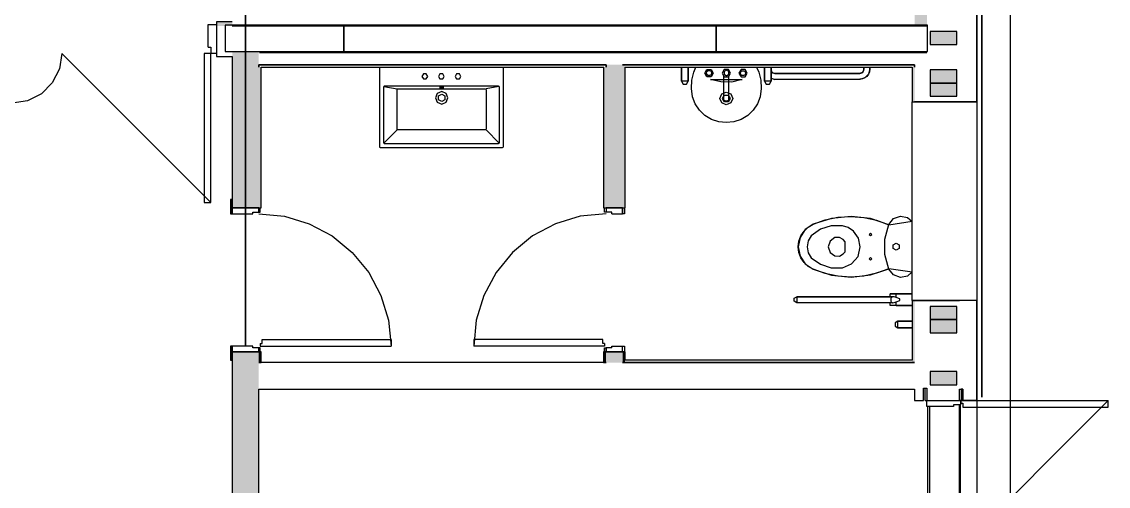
# Model space of a CAD drawing. Header units: metres. Extents: x 2.3 to 42.8, y 0.9 to 31.9.
# Drawn here: x 11.993 to 14.579, y 15.073 to 16.178 of the extents above; entities that cross this region are included whole.
import ezdxf

# ---------------------------------------------------------------- set-up
doc = ezdxf.new("R2010")
doc.units = ezdxf.units.M
for name, color, linetype in [('ARREDI', 9, 'Continuous'), ('PARETI_STRUTTURE', 7, 'Continuous'), ('PILASTRI_SETTI', 8, 'Continuous')]:
    doc.layers.add(name, color=color, linetype=linetype)

msp = doc.modelspace()

# ---------------------------------------------------------------- linework, layer by layer
at = {"layer": 'ARREDI'}
for points in [[(14.2775, 15.9782), (14.2775, 16.431)], [(14.2779, 16.431), (14.2779, 15.9782)], [(12.8441, 16.0701), (12.8441, 15.8811)], [(13.1394, 15.8811), (13.1394, 16.0701)], [(13.742, 16.0701), (13.7474, 16.0581), (13.7519, 16.039), (13.7528, 16.0194), (13.75, 16), (13.7437, 15.9829), (13.7338, 15.9677), (13.7207, 15.9552), (13.7052, 15.9459), (13.6879, 15.9403), (13.6698, 15.9388), (13.6517, 15.9403), (13.6344, 15.9459), (13.6189, 15.9552), (13.6058, 15.9677), (13.5959, 15.9829), (13.5896, 16), (13.5868, 16.0194), (13.5877, 16.039), (13.5922, 16.0581), (13.5976, 16.0701), (13.742, 16.0701)], [(13.7762, 16.0633), (13.7782, 16.0584), (13.7852, 16.0555)], [(13.7762, 16.0616), (13.7766, 16.0604), (13.7782, 16.0584), (13.7803, 16.0568), (13.7826, 16.0559), (13.7852, 16.0555)], [(14.0116, 16.0654), (14.0084, 16.0534), (13.9996, 16.0446), (13.9875, 16.0413), (13.7852, 16.0413)], [(14.0116, 16.0654), (14.0107, 16.0591), (14.0083, 16.0534), (14.0045, 16.0484), (13.9996, 16.0446), (13.9938, 16.0422), (13.9876, 16.0414)], [(13.9974, 16.0654), (13.9974, 16.0701)], [(13.9974, 16.0701), (13.9974, 16.0654)], [(13.6757, 15.9914), (13.6728, 15.9892), (13.6669, 15.9892), (13.6639, 15.9914), (13.6639, 16.0482)], [(13.6757, 15.9914), (13.6757, 16.0482)], [(13.7762, 16.0438), (13.7852, 16.0413)], [(13.9875, 16.0413), (13.7852, 16.0413), (13.7789, 16.0422), (13.7762, 16.0433)], [(12.8559, 16.0248), (12.8545, 16.0242), (12.854, 16.0228)], [(12.854, 16.0228), (12.854, 15.8909)], [(12.855, 16.0246), (12.8862, 16.0185)], [(13.1276, 16.0248), (12.8559, 16.0248)], [(12.8862, 16.0165), (12.8868, 16.0179), (12.8882, 16.0185)], [(12.8862, 15.9232), (12.8862, 16.0165)], [(12.8882, 16.0185), (13.0962, 16.0185)], [(13.0962, 16.0185), (13.0976, 16.0179), (13.0982, 16.0165)], [(13.1285, 16.0246), (13.0982, 16.0185)], [(13.0982, 16.0165), (13.0982, 15.9232)], [(13.1296, 16.0228), (13.129, 16.0242), (13.1276, 16.0248)], [(13.1296, 15.8909), (13.1296, 16.0228)], [(12.8545, 15.8895), (12.8862, 15.9212)], [(12.8882, 15.9212), (12.8868, 15.9218), (12.8862, 15.9232)], [(13.0962, 15.9212), (12.8882, 15.9212)], [(13.0982, 15.9232), (13.0976, 15.9218), (13.0962, 15.9212)], [(13.129, 15.8896), (13.0982, 15.9212)], [(12.8441, 15.8811), (12.8447, 15.8797), (12.8461, 15.8791)], [(12.8461, 15.8791), (13.1375, 15.8791)], [(12.854, 15.8909), (12.8545, 15.8896), (12.8559, 15.889)], [(12.8559, 15.889), (13.1276, 15.889)], [(13.1276, 15.889), (13.129, 15.8896), (13.1296, 15.8909)], [(13.1375, 15.8791), (13.1388, 15.8797), (13.1394, 15.8811)], [(14.0565, 15.6951), (14.0126, 15.7098), (13.9665, 15.7151), (13.9203, 15.7105), (13.8761, 15.6964), (13.9052, 15.7068), (13.9355, 15.7131), (13.9664, 15.7151), (13.9972, 15.7127), (14.0274, 15.706), (14.0564, 15.6951), (14.1118, 15.7036)], [(14.0568, 15.5896), (14.0471, 15.6247), (14.0471, 15.6611), (14.0568, 15.6961)], [(14.0568, 15.6961), (14.0677, 15.7098), (14.0841, 15.7158), (14.1012, 15.7124), (14.1118, 15.7029)], [(13.9462, 15.6927), (13.9193, 15.6928), (13.8938, 15.6847), (13.8719, 15.6691)], [(13.9722, 15.6801), (13.9601, 15.6884), (13.9462, 15.6927)], [(13.9887, 15.6429), (13.9844, 15.6632), (13.9722, 15.6801)], [(13.8719, 15.6691), (13.8642, 15.6571), (13.8624, 15.6429)], [(13.9284, 15.6647), (13.9168, 15.6565), (13.9123, 15.6429), (13.9168, 15.6293), (13.9284, 15.621)], [(13.9481, 15.6599), (13.939, 15.6651), (13.9284, 15.6648)], [(13.953, 15.655), (13.9481, 15.6599)], [(13.953, 15.6308), (13.953, 15.655)], [(13.8624, 15.6429), (13.8642, 15.6287), (13.8719, 15.6167)], [(13.9284, 15.621), (13.939, 15.6207), (13.9481, 15.6259)], [(13.9462, 15.593), (13.9679, 15.6021), (13.9832, 15.62), (13.9887, 15.6429)], [(13.9481, 15.6259), (13.953, 15.6308)], [(13.8719, 15.6167), (13.8937, 15.6011), (13.9193, 15.593), (13.9462, 15.593)], [(14.1118, 15.5821), (14.0564, 15.5907), (14.0274, 15.5798), (13.9972, 15.5731), (13.9664, 15.5707), (13.9355, 15.5727), (13.9052, 15.5789), (13.8761, 15.5894), (13.9203, 15.5753), (13.9665, 15.5707), (14.0126, 15.5759), (14.0565, 15.5907)], [(14.1118, 15.5829), (14.1012, 15.5733), (14.0841, 15.57), (14.0677, 15.576), (14.0568, 15.5897)], [(14.0655, 15.5098), (14.0694, 15.5104), (14.0737, 15.5115), (14.0827, 15.5149), (14.0827, 15.5189), (14.0737, 15.5223), (14.0694, 15.5234), (14.0655, 15.524), (13.8372, 15.524), (13.8372, 15.5098), (13.831, 15.5134), (13.831, 15.5204), (13.8372, 15.524), (14.06, 15.524)], [(14.0655, 15.524), (14.0615, 15.5208), (14.0615, 15.513), (14.0655, 15.5098), (13.8372, 15.5098)], [(14.06, 15.524), (14.06, 15.5307), (14.1118, 15.5307)], [(14.06, 15.524), (14.06, 15.5307)], [(14.1118, 15.5307), (14.0737, 15.5307), (14.06, 15.5307)], [(14.0737, 15.5223), (14.0737, 15.5307)], [(14.2775, 15.2846), (14.2775, 15.5254)], [(14.2779, 15.5254), (14.2779, 15.2846)], [(14.06, 15.5031), (14.06, 15.5098), (13.8372, 15.5098)], [(14.0737, 15.5031), (14.06, 15.5031), (14.06, 15.5098)], [(14.0737, 15.5031), (14.1118, 15.5031), (14.06, 15.5031)], [(14.0737, 15.5031), (14.0737, 15.5115)]]:
    msp.add_lwpolyline(points, dxfattribs=at)
for points in [[(14.2775, 16.431), (14.2775, 15.9782), (14.2779, 15.9782), (14.2779, 16.431)], [(12.4771, 16.1702), (12.4771, 16.1072), (12.7597, 16.1072), (12.7597, 16.1702)], [(13.6456, 16.1702), (12.7597, 16.1702), (12.7597, 16.1072), (13.6456, 16.1072)], [(14.1482, 16.1702), (13.6456, 16.1702), (13.6456, 16.1072), (14.1482, 16.1072)], [(14.2182, 16.124), (14.2182, 16.1555), (14.1552, 16.1555), (14.1552, 16.124)], [(13.5793, 16.0701), (13.5793, 16.0366), (13.5635, 16.0366), (13.5635, 16.0701), (13.5635, 16.0366), (13.5674, 16.0298), (13.5754, 16.0298), (13.5793, 16.0366)], [(13.6386, 16.056), (13.6337, 16.0475), (13.6238, 16.0475), (13.6189, 16.056), (13.6238, 16.0646), (13.6337, 16.0646)], [(13.622, 16.0564), (13.6254, 16.0622), (13.6321, 16.0622), (13.6354, 16.0564), (13.6321, 16.0506), (13.6254, 16.0506)], [(13.6796, 16.056), (13.6747, 16.0646), (13.6649, 16.0646), (13.66, 16.056), (13.6649, 16.0475), (13.6747, 16.0475)], [(13.6701, 16.05), (13.6758, 16.0533), (13.6758, 16.0599), (13.6701, 16.0632), (13.6644, 16.0599), (13.6644, 16.0533)], [(13.7195, 16.056), (13.7146, 16.0646), (13.7048, 16.0646), (13.6998, 16.056), (13.7048, 16.0475), (13.7146, 16.0475)], [(13.703, 16.056), (13.7063, 16.0618), (13.713, 16.0618), (13.7164, 16.056), (13.713, 16.0502), (13.7063, 16.0502)], [(13.7762, 16.0701), (13.7762, 16.0366), (13.7604, 16.0366), (13.7604, 16.0701), (13.7604, 16.0366), (13.7643, 16.0298), (13.7722, 16.0298), (13.7762, 16.0366)], [(13.9974, 16.0654), (13.9945, 16.0584), (13.9875, 16.0555), (13.9901, 16.0559), (13.9925, 16.0568), (13.9945, 16.0584), (13.9961, 16.0604), (13.9971, 16.0628)], [(14.0116, 16.0654), (14.0116, 16.0701)], [(14.2182, 16.0325), (14.2182, 16.064), (14.1552, 16.064), (14.1552, 16.0325)], [(12.9455, 16.0484), (12.949, 16.0425), (12.9558, 16.0425), (12.9593, 16.0484), (12.9558, 16.0544), (12.949, 16.0544)], [(12.9849, 16.0484), (12.9883, 16.0425), (12.9952, 16.0425), (12.9987, 16.0484), (12.9952, 16.0544), (12.9883, 16.0544)], [(13.038, 16.0484), (13.0346, 16.0544), (13.0277, 16.0544), (13.0243, 16.0484), (13.0277, 16.0425), (13.0346, 16.0425)], [(13.7077, 16.041), (13.6828, 16.0349), (13.6571, 16.035), (13.6322, 16.0413)], [(13.9875, 16.0555), (13.7852, 16.0555)], [(14.1552, 16.001), (14.2182, 16.001), (14.2182, 16.0325), (14.1552, 16.0325)], [(13.0071, 15.9973), (13.0028, 16.0077), (12.9924, 16.012), (12.9819, 16.0077), (12.9776, 15.9973), (12.9819, 15.9868), (12.9924, 15.9825), (13.0028, 15.9868)], [(12.9924, 15.9882), (12.9845, 15.9927), (12.9845, 16.0018), (12.9924, 16.0063), (13.0002, 16.0018), (13.0002, 15.9927)], [(12.9874, 16.0221), (12.9924, 16.021), (12.9973, 16.0221), (12.9924, 16.0232)], [(13.6546, 15.9958), (13.6591, 16.0066), (13.6698, 16.011), (13.6805, 16.0066), (13.685, 15.9958), (13.6805, 15.9851), (13.6698, 15.9807), (13.6591, 15.9851)], [(13.6791, 15.9958), (13.6744, 15.9878), (13.6652, 15.9878), (13.6606, 15.9958), (13.6652, 16.0039), (13.6744, 16.0039)], [(14.2775, 15.9782), (14.2775, 15.5254)], [(14.2779, 15.5254), (14.2779, 15.9782)], [(13.8761, 15.6964), (13.8577, 15.6836), (13.8453, 15.6649), (13.8409, 15.6429), (13.8426, 15.6563), (13.8472, 15.669), (13.8547, 15.6803), (13.8645, 15.6896)], [(14.0132, 15.6754), (14.0101, 15.6723), (14.0132, 15.6693), (14.0163, 15.6723)], [(14.0739, 15.6349), (14.0667, 15.639), (14.0667, 15.6473), (14.0739, 15.6514), (14.081, 15.6473), (14.081, 15.639)], [(13.8409, 15.6429), (13.8454, 15.6209), (13.8577, 15.6022), (13.8761, 15.5894), (13.8645, 15.5962), (13.8547, 15.6055), (13.8472, 15.6168), (13.8426, 15.6295)], [(14.0132, 15.6172), (14.0163, 15.6141), (14.0132, 15.611), (14.0101, 15.6141)], [(14.2775, 15.5254), (14.2775, 15.2846), (14.2779, 15.2846), (14.2779, 15.5254)], [(14.2182, 15.501), (14.1552, 15.501), (14.1552, 15.4695), (14.2182, 15.4695)], [(14.1118, 15.4499), (14.0783, 15.4499), (14.0783, 15.4657), (14.1118, 15.4657), (14.0783, 15.4657), (14.0715, 15.4618), (14.0715, 15.4539), (14.0783, 15.4499)], [(14.2182, 15.438), (14.2182, 15.4695), (14.1552, 15.4695), (14.1552, 15.438)], [(14.1552, 15.3142), (14.2182, 15.3142), (14.2182, 15.3457), (14.1552, 15.3457)]]:
    msp.add_lwpolyline(points, close=True, dxfattribs=at)
at = {"layer": 'PARETI_STRUTTURE'}
for points in [[(14.2244, 26.5545), (14.2661, 26.5545), (14.2661, 24.1386), (14.2661, 23.6661), (14.2661, 23.2328), (14.2661, 22.7603), (14.2661, 22.3274), (14.2661, 21.8549), (14.2661, 21.4218), (14.2661, 20.9493), (14.2661, 15.2767), (14.2661, 14.9224), (14.2661, 14.3907), (14.2661, 14.0363), (14.2661, 13.6575)], [(14.2779, 26.1783), (14.345, 26.1813), (14.345, 14.6329), (14.2779, 14.6329)], [(14.2244, 19.8368), (14.2661, 19.8368), (14.2661, 15.5153)], [(12.5254, 17.9896), (12.5254, 15.4066)], [(12.5254, 15.4066), (12.5254, 17.9896)], [(14.2661, 15.9878), (14.2244, 15.9878), (14.2661, 15.9878), (14.2661, 16.4189), (14.2244, 16.4189)], [(12.4368, 16.1717), (12.4565, 16.1717)], [(12.4368, 16.1181), (12.4368, 16.1717)], [(12.4939, 16.1784), (12.4565, 16.1784), (12.4565, 16.1685)], [(12.4565, 16.1685), (12.4565, 16.1055)], [(12.4565, 16.1685), (12.4565, 16.1055)], [(12.4939, 16.1685), (14.1177, 16.1685)], [(12.5589, 16.1685), (12.4939, 16.1685)], [(14.1472, 16.1685), (12.5589, 16.1685)], [(14.1177, 16.1685), (14.1472, 16.1685)], [(12.4368, 16.1181), (12.4427, 16.1181), (12.4427, 16.1024), (12.427, 16.1024), (12.427, 15.748), (12.4427, 15.748), (12.0884, 16.1024), (12.0826, 16.0659), (12.0658, 16.0329), (12.0397, 16.0068), (12.0067, 15.99), (11.9702, 15.9843)], [(12.4427, 15.748), (12.4427, 16.1024)], [(12.4565, 16.1024), (12.4427, 16.1024)], [(12.4565, 16.1055), (12.4565, 16.0957)], [(12.4565, 16.0957), (12.4939, 16.0957)], [(12.4939, 16.0957), (12.4939, 15.7354), (12.5569, 15.7354)], [(12.5589, 16.1055), (14.1472, 16.1055)], [(14.1472, 16.1055), (12.5589, 16.1055)], [(12.5569, 16.0701), (12.5569, 16.076)], [(12.5569, 16.076), (13.3838, 16.076)], [(13.3838, 16.0701), (13.3838, 16.076), (12.5569, 16.076), (12.5569, 16.0701)], [(12.5628, 16.0701), (13.3779, 16.0701)], [(12.5628, 15.7354), (12.5628, 16.0701)], [(13.3778, 16.0701), (13.3778, 15.7354), (13.3837, 15.7354)], [(13.3838, 16.076), (13.3838, 16.0701)], [(13.4231, 16.076), (14.1177, 16.076)], [(13.429, 16.076), (13.4231, 16.076)], [(14.1177, 16.0701), (14.1177, 16.076), (13.429, 16.076)], [(13.429, 15.7354), (13.429, 16.0701)], [(13.429, 16.0701), (14.1118, 16.0701)], [(14.1118, 16.0701), (14.1118, 15.9878), (14.1177, 15.9878)], [(14.1177, 16.076), (14.1177, 16.0701)], [(14.1118, 15.5153), (14.1177, 15.5153), (14.1118, 15.5153), (14.1118, 15.9878)], [(14.1118, 15.9878), (14.1177, 15.9878)], [(12.427, 15.7795), (12.427, 15.7638)], [(12.5569, 15.7354), (12.5569, 15.7256), (12.5608, 15.7256), (12.5608, 15.7354)], [(12.5569, 15.7354), (12.5628, 15.7354)], [(12.5569, 15.7216), (12.6183, 15.7156), (12.6774, 15.6977), (12.7319, 15.6686), (12.7796, 15.6294), (12.8188, 15.5816), (12.8479, 15.5272), (12.8658, 15.4681), (12.8719, 15.4066)], [(13.3838, 15.7216), (13.3223, 15.7156), (13.2632, 15.6977), (13.2088, 15.6686), (13.161, 15.6294), (13.1218, 15.5816), (13.0927, 15.5272), (13.0748, 15.4681), (13.0688, 15.4066)], [(13.3798, 15.7256), (13.3798, 15.7354)], [(13.3838, 15.7354), (13.3838, 15.7256), (13.3798, 15.7256)], [(13.3838, 15.7354), (13.4231, 15.7354)], [(13.4231, 15.7354), (13.3838, 15.7354), (13.3838, 15.7256)], [(13.3975, 15.7256), (13.3838, 15.7256)], [(13.3975, 15.7216), (13.4231, 15.7216), (13.4231, 15.7354)], [(13.3975, 15.7216), (13.3975, 15.7256)], [(13.4231, 15.7354), (13.4231, 15.7216)], [(13.4231, 15.7354), (13.429, 15.7354)], [(13.4271, 15.7216), (13.4231, 15.7216)], [(13.4271, 15.7354), (13.4271, 15.7216)], [(14.1118, 15.5153), (14.1118, 15.3732)], [(14.2244, 15.3043), (14.2323, 15.3043), (14.2323, 15.2767), (14.2661, 15.2767), (14.2661, 15.5153), (14.2244, 15.5153)], [(14.2661, 15.5153), (14.2244, 15.5153)], [(12.5608, 15.4126), (12.5648, 15.4126)], [(12.5608, 15.4125), (12.5608, 15.4066), (12.8719, 15.4066)], [(12.5648, 15.4224), (12.8719, 15.4224)], [(12.5648, 15.4126), (12.5648, 15.4224)], [(12.8719, 15.4224), (12.8719, 15.4066)], [(13.0688, 15.4224), (13.0688, 15.4066)], [(13.3759, 15.4224), (13.0688, 15.4224)], [(13.3798, 15.4125), (13.3798, 15.4066), (13.0688, 15.4066)], [(13.3759, 15.4126), (13.3759, 15.4224)], [(13.3798, 15.4126), (13.3759, 15.4126)], [(12.5569, 15.3929), (12.4939, 15.3929), (12.4939, 15.3043)], [(12.5569, 15.4027), (12.5569, 15.3929)], [(12.5608, 15.3929), (12.5608, 15.4027), (12.5569, 15.4027)], [(12.5628, 15.3673), (12.5628, 15.3929), (12.5569, 15.3929)], [(13.3778, 15.3929), (13.3778, 15.3673), (13.3837, 15.3673)], [(13.3838, 15.3929), (13.3778, 15.3929)], [(13.3798, 15.4027), (13.3838, 15.4027)], [(13.3798, 15.3929), (13.3798, 15.4027)], [(13.3838, 15.3929), (13.4231, 15.3929), (13.4231, 15.4066)], [(13.3975, 15.4027), (13.3838, 15.4027), (13.3838, 15.3929)], [(13.3838, 15.3929), (13.3838, 15.4027)], [(13.4231, 15.3929), (13.3838, 15.3929)], [(13.3975, 15.4027), (13.3975, 15.4067)], [(13.3975, 15.4066), (13.4231, 15.4066)], [(13.4231, 15.3929), (13.4231, 15.4066), (13.4271, 15.4066)], [(13.429, 15.3732), (13.429, 15.3929), (13.4231, 15.3929)], [(13.4271, 15.4066), (13.4271, 15.3929)], [(13.3838, 15.3673), (12.5569, 15.3673)], [(12.5569, 15.3673), (12.5628, 15.3673)], [(14.1177, 15.3673), (13.4231, 15.3673)], [(13.4231, 15.3673), (13.429, 15.3673)], [(14.1118, 15.3732), (13.429, 15.3732)], [(13.429, 15.3673), (14.1118, 15.3673)], [(14.1118, 15.3673), (14.1177, 15.3673)], [(12.4939, 15.3043), (12.4939, 13.743)], [(12.5569, 14.5167), (12.5569, 15.3043)], [(12.5569, 15.3043), (14.1177, 15.3043)], [(14.1177, 15.3043), (14.1177, 15.2767), (14.1393, 15.2767), (14.1393, 15.3043)], [(14.1393, 15.3043), (14.1393, 15.3063), (14.1472, 15.3063)], [(14.1433, 15.3063), (14.1472, 15.3063)], [(14.1433, 15.2767), (14.1433, 15.3063)], [(14.1472, 15.3063), (14.1472, 15.2767), (14.2244, 15.2767)], [(14.1472, 15.3063), (14.1472, 15.2767)], [(14.2244, 15.2767), (14.2244, 15.3043)], [(14.2244, 15.3043), (14.2283, 15.3043)], [(14.2244, 15.2767), (14.2244, 15.3043)], [(14.2283, 15.3043), (14.2323, 15.3043), (14.2323, 15.2767), (14.2661, 15.2767)], [(14.2661, 15.2767), (14.2323, 15.2767), (14.2323, 15.3043), (14.2283, 15.3043)], [(14.2283, 15.3043), (14.2283, 15.2767)], [(14.1433, 15.2767), (14.1472, 15.2767), (14.2273, 15.2767)], [(14.1472, 15.2629), (14.1472, 15.2767)], [(14.2106, 15.2629), (14.1472, 15.2629)], [(14.1482, 15.263), (14.1482, 14.9361)], [(14.1543, 14.9361), (14.1543, 15.2629)], [(14.2106, 15.2669), (14.2106, 15.263)], [(14.2273, 15.2669), (14.2106, 15.2669)], [(14.2283, 15.2708), (14.2323, 15.2708), (14.2323, 15.261), (14.5787, 15.261), (14.5787, 15.2767), (14.2244, 14.9224), (14.2283, 14.9224)], [(14.2283, 15.2767), (14.2244, 15.2767)], [(14.2244, 14.9322), (14.2244, 15.2669)], [(14.2269, 14.9322), (14.2269, 15.2669)], [(14.2273, 15.2767), (14.2273, 15.2669)], [(14.2283, 15.2708), (14.2283, 15.2767), (14.5787, 15.2767)]]:
    msp.add_lwpolyline(points, dxfattribs=at)
for points in [[(12.4771, 16.1702), (12.4771, 16.1072), (12.7597, 16.1072), (12.7597, 16.1702)], [(13.6456, 16.1702), (12.7597, 16.1702), (12.7597, 16.1072), (13.6456, 16.1072)], [(14.1482, 16.1702), (13.6456, 16.1702), (13.6456, 16.1072), (14.1482, 16.1072)], [(14.2182, 16.124), (14.2182, 16.1555), (14.1552, 16.1555), (14.1552, 16.124)], [(14.2182, 16.0325), (14.2182, 16.064), (14.1552, 16.064), (14.1552, 16.0325)], [(14.1552, 16.001), (14.2182, 16.001), (14.2182, 16.0325), (14.1552, 16.0325)], [(14.1472, 15.9878), (14.1177, 15.9878)], [(14.2244, 15.9878), (14.1472, 15.9878)], [(12.4939, 15.7216), (12.4939, 15.7551), (12.49, 15.7551), (12.49, 15.7216)], [(12.4939, 15.7354), (12.4939, 15.7216), (12.5431, 15.7216), (12.5431, 15.7256), (12.5569, 15.7256), (12.5569, 15.7354)], [(14.1177, 15.5153), (14.1472, 15.5153)], [(14.1472, 15.5153), (14.2244, 15.5153)], [(14.2182, 15.501), (14.1552, 15.501), (14.1552, 15.4695), (14.2182, 15.4695)], [(14.2182, 15.438), (14.2182, 15.4695), (14.1552, 15.4695), (14.1552, 15.438)], [(12.4939, 15.3732), (12.4939, 15.4066), (12.49, 15.4066), (12.49, 15.3732)], [(12.4939, 15.4066), (12.4939, 15.3929), (12.5569, 15.3929), (12.5569, 15.4027), (12.5431, 15.4027), (12.5431, 15.4066)], [(14.1552, 15.3142), (14.2182, 15.3142), (14.2182, 15.3457), (14.1552, 15.3457)]]:
    msp.add_lwpolyline(points, close=True, dxfattribs=at)
at = {"layer": 'PILASTRI_SETTI'}
for points in [[(14.1472, 16.1685), (14.1472, 16.4189), (14.1177, 16.1685), (14.1177, 16.4189)], [(12.4939, 16.1685), (12.4939, 16.1784), (12.4565, 16.1685), (12.4565, 16.1784)], [(14.2182, 16.124), (14.2182, 16.1555), (14.1552, 16.124), (14.1552, 16.1555)], [(12.5569, 15.7354), (12.5569, 16.1055), (12.4939, 15.7354), (12.4939, 16.1055)], [(12.5628, 15.7354), (12.5628, 16.0701), (12.5569, 15.7354), (12.5569, 16.0701)], [(13.3838, 15.7354), (13.3838, 16.0701), (13.3778, 15.7354), (13.3778, 16.0701)], [(13.4231, 15.7354), (13.4231, 16.076), (13.3838, 15.7354), (13.3838, 16.076)], [(13.429, 15.7354), (13.429, 16.076), (13.4231, 15.7354), (13.4231, 16.076)], [(14.1177, 15.9878), (14.1177, 16.0701), (14.1118, 15.9878), (14.1118, 16.0701)], [(14.2182, 16.0325), (14.2182, 16.064), (14.1552, 16.0325), (14.1552, 16.064)], [(14.2182, 16.001), (14.2182, 16.0325), (14.1552, 16.001), (14.1552, 16.0325)], [(14.1177, 15.3673), (14.1177, 15.5153), (14.1118, 15.3673), (14.1118, 15.5153)], [(14.2182, 15.4695), (14.2182, 15.501), (14.1552, 15.4695), (14.1552, 15.501)], [(14.2182, 15.438), (14.2182, 15.4695), (14.1552, 15.438), (14.1552, 15.4695)], [(12.5569, 15.3043), (12.5569, 15.3929), (12.4939, 15.3043), (12.4939, 15.3929)], [(12.5628, 15.3673), (12.5628, 15.3929), (12.5569, 15.3673), (12.5569, 15.3929)], [(13.3838, 15.3673), (13.3838, 15.3929), (13.3778, 15.3673), (13.3778, 15.3929)], [(13.4231, 15.3673), (13.4231, 15.3929), (13.3838, 15.3673), (13.3838, 15.3929)], [(13.429, 15.3673), (13.429, 15.3929), (13.4231, 15.3673), (13.4231, 15.3929)], [(14.2182, 15.3142), (14.2182, 15.3457), (14.1552, 15.3142), (14.1552, 15.3457)], [(12.5569, 13.743), (12.5569, 15.3043), (12.4939, 13.743), (12.4939, 15.3043)]]:
    msp.add_solid(points, dxfattribs=at)

doc.saveas('drawing.dxf')
